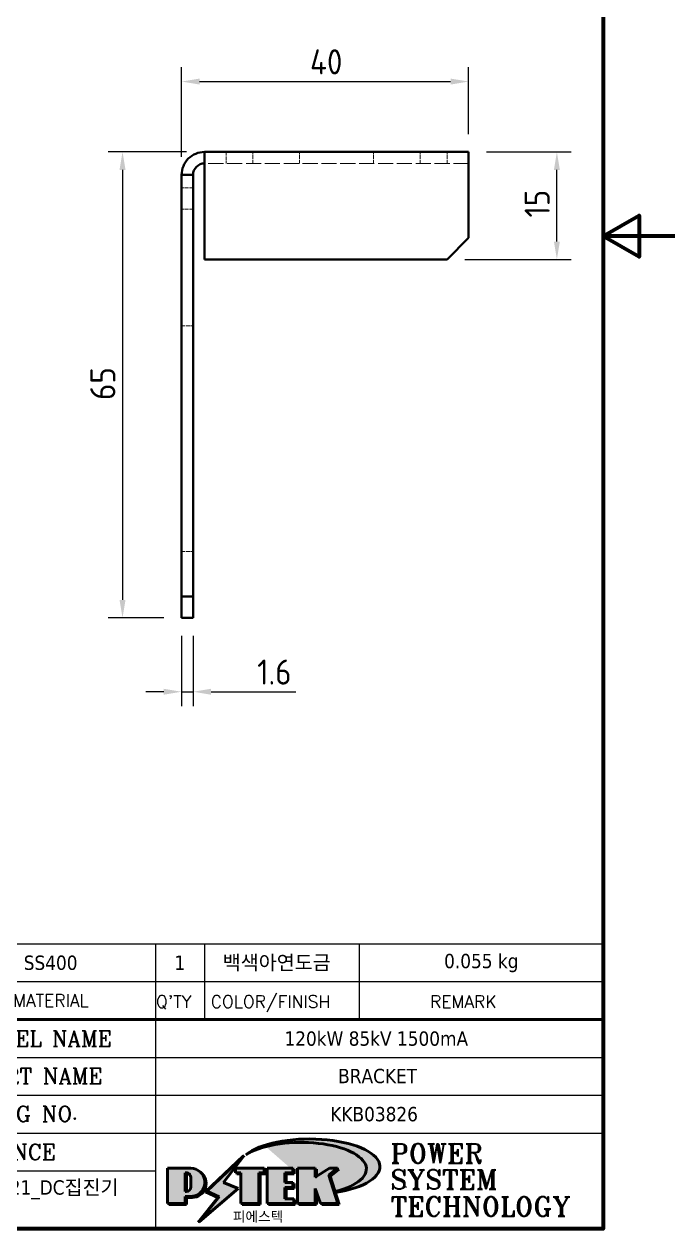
# Model space of a CAD drawing. Header units: millimetres. Extents: x 0 to 210, y 0 to 297.
# Drawn here: x 119.3 to 210, y 10 to 178.1 of the extents above; entities that cross this region are included whole.
import ezdxf
from ezdxf.enums import TextEntityAlignment as Align

# ---------------------------------------------------------------- set-up
doc = ezdxf.new("R2010")
doc.units = ezdxf.units.MM
doc.linetypes.add('DASHED', pattern=[0.2067, 0.1654, -0.0413])
doc.layers.get('0').update_dxf_attribs({"color": 3, "lineweight": 25})
for name, color, linetype, lineweight in [('가려진 것(ISO)', 2, 'DASHED', 18), ('가시적인 것(ISO)', 3, 'Continuous', 40), ('경계(ISO)', 7, 'Continuous', 70), ('제목(ISO)', 7, 'Continuous', 50), ('치수(ISO)', 7, 'Continuous', 25), ('해치(ISO)', 7, 'Continuous', 18)]:
    doc.layers.add(name, color=color, linetype=linetype, lineweight=lineweight)
doc.styles.add('HAN_370', font='', dxfattribs={"width": 2})
doc.styles.add('RC_284', font='ROMANC.shx')
doc.styles.add('RC_292', font='ROMANC.shx')
doc.styles.add('ROMANT_294', font='romant.shx')
doc.styles.add('치수 텍스트_PSTEK_POSCO', font='isocp.shx')
doc.styles.add('텍스트 스타일198', font='tahoma.ttf')
doc.styles.get('HAN_370').set_extended_font_data('GulimChe')
doc.dimstyles.new('치수_PSTEK_POSCO', dxfattribs={"dimtxt": 3.5, "dimasz": 2.5, "dimexe": 2, "dimexo": 2.5, "dimgap": 1, "dimtad": 1, "dimrnd": 1e-08, "dimdsep": 46, "dimtxsty": '치수 텍스트_PSTEK_POSCO', "dimcen": 0.09, "dimdle": 10, "dimclrd": 7, "dimclre": 7, "dimclrt": 2, "dimadec": 1, "dimazin": 2, "dimtfac": 1, "dimtmove": 0, "dimatfit": 3, "dimfxl": 0, "dimtolj": 1, "dimlwd": -1, "dimlwe": -1, "dimarcsym": 0})

# ---------------------------------------------------------------- blocks, each defined once
blk = doc.blocks.new('경계 Default Border')
at = {"layer": '경계(ISO)', "flags": 128}
for points in [[(10, 10), (10, 287.0000076293945), (200, 287.0000076293945), (200, 10), (10, 10)], [(210, 148.5000038146973), (200, 148.5000038146973), (205, 151.3867473602295), (205, 145.6132507324219), (200, 148.5000038146973)]]:
    blk.add_lwpolyline(points, dxfattribs=at)
blk = doc.blocks.new('제목 블록 PSTEK')
for color, points in [(252, [(317.2195697678507, 17.0593801673321), (322.0326348870767, 21.62682475217465), (322.2781991042243, 21.94392121864296), (317.0471853425802, 16.97985676345368), (318.7512090904202, 16.1899260703855), (316.0018030350395, 12.71868385740789), (316.3356552234328, 13.00206718743325), (318.9235935156908, 16.2694494742633)]), (5, [(321.6183518841322, 17.4193704504104), (319.5281351041078, 18.24969419629727), (322.4505835294948, 22.02344462252142), (317.2195697678507, 17.0593801673321), (318.9235935156908, 16.2694494742633), (316.1741874603099, 12.79820726128571)]), (1, [(324.4839107253602, 19.60711530335299), (325.2419748254881, 19.60711530335299), (325.2419748254881, 20.25857663940324), (321.2266040451076, 20.25857663940324), (321.2266040451076, 19.60711530335299), (321.9846681452406, 19.60711530335299), (321.9846681452406, 15.3430047401139), (324.4839107253602, 15.3430047401139)]), (1, [(329.2277337269622, 20.25857663940324), (325.65654113025, 20.25857663940324), (325.65654113025, 15.3430047401139), (329.3580259941756, 15.3430047401139), (329.3580259941756, 15.9944660761648), (328.1137701654877, 15.9944660761648), (328.1137701654877, 17.56360607323003), (329.2277337269622, 17.56360607323003), (329.2277337269622, 18.25543873810179), (328.1137701654877, 18.25543873810179), (328.1137701654877, 19.60711530335299), (329.2277337269622, 19.60711530335299)]), (1, [(332.3312149849806, 20.25857663940324), (329.8592894925411, 20.25857663940324), (329.8592894925411, 15.3430047401139), (332.3312149849806, 15.3430047401139), (332.3312149849806, 17.4318630164523), (333.0701931098801, 15.3430047401139), (335.4855464857051, 15.3430047401139), (334.2514536401189, 19.30614745124769), (335.4379594596742, 20.25857663940324), (334.3071782107978, 20.25857663940324), (332.3312149849806, 18.99741471888304)]), (252, [(321.9846681452406, 19.60711530335299), (321.4042753185749, 19.60711530335299), (321.4042753185749, 19.45905590879572), (321.9846681452406, 19.45905590879572)]), (252, [(324.6615819988275, 19.45905590879572), (325.4196460989604, 19.45905590879572), (325.4196460989604, 20.11051724484596), (325.2419748254881, 20.11051724484596), (325.2419748254881, 19.60711530335299), (324.4839107253602, 19.60711530335299), (324.4839107253602, 15.3430047401139), (322.1623394187076, 15.3430047401139), (322.1623394187076, 15.19494534555726), (324.6615819988275, 15.19494534555726)]), (252, [(328.2914414389548, 19.45905590879572), (329.4054050004294, 19.45905590879572), (329.4054050004294, 20.11051724484596), (329.2277337269622, 20.11051724484596), (329.2277337269622, 19.60711530335299), (328.1137701654877, 19.60711530335299), (328.1137701654877, 18.25543873810179), (328.2914414389548, 18.25543873810179)]), (252, [(332.5088862584528, 20.1105172448466), (332.3312149849806, 20.1105172448466), (332.3312149849806, 18.99741471888368), (332.5088862584528, 19.11081371413894)]), (252, [(335.6156307331414, 20.11051724484596), (335.2535118015555, 20.11051724484596), (334.2514536401189, 19.30614745124769), (335.4855464857051, 15.3430047401139), (333.1954852176545, 15.3430047401139), (333.2478643833523, 15.19494534555726), (335.6632177591723, 15.19494534555726), (334.4291249135862, 19.15808805669106)]), (252, [(328.2914414389548, 17.41554667867274), (329.4054050004294, 17.41554667867274), (329.4054050004294, 18.10737934354514), (329.2277337269622, 18.10737934354514), (329.2277337269622, 17.56360607323003), (328.1137701654877, 17.56360607323003), (328.1137701654877, 15.9944660761648), (328.2914414389548, 15.9944660761648)]), (252, [(332.5088862584528, 16.92964231796647), (332.3312149849806, 17.43186301645164), (332.3312149849806, 15.3430047401139), (330.0369607660135, 15.3430047401139), (330.0369607660135, 15.19494534555726), (332.5088862584528, 15.19494534555726)]), (252, [(329.5356972676428, 15.8464066816075), (329.3580259941756, 15.8464066816075), (329.3580259941756, 15.3430047401139), (325.8342124037171, 15.3430047401139), (325.8342124037171, 15.19494534555726), (329.5356972676428, 15.19494534555726)])]:
    blk.add_hatch(color=color).paths.add_polyline_path(points)
h = blk.add_hatch(color=1)
edge = h.paths.add_edge_path(flags=0)
edge.add_line((314.2242174273352, 19.60711530335299), (314.2242174273352, 17.00126995915134))
edge.add_line((314.2242174273352, 17.00126995915134), (314.3485873187598, 17.00126995915134))
edge.add_arc((314.3485873187598, 17.6527312952023), 0.6514613360509371, 270, 360)
edge.add_line((315.0000486548106, 17.6527312952023), (315.0000486548106, 18.95565396730211))
edge.add_arc((314.3485873187598, 18.95565396730212), 0.6514613360508712, 0, 90)
edge.add_line((314.3485873187598, 19.60711530335299), (314.2242174273352, 19.60711530335299))
edge = h.paths.add_edge_path()
edge.add_arc((314.9847713324306, 18.28938669179658), 1.969189947606664, 269.9999999999959, 450)
edge.add_line((314.9847713324306, 20.25857663940318), (311.7664314776902, 20.25857663940324))
edge.add_line((311.7664314776902, 20.25857663940324), (311.7664314776902, 15.3430047401139))
edge.add_line((311.7664314776902, 15.3430047401139), (314.2242174273352, 15.3430047401139))
edge.add_line((314.2242174273352, 15.3430047401139), (314.2242174273352, 16.32019674418991))
edge.add_line((314.2242174273352, 16.32019674418991), (314.9847713324307, 16.32019674418991))
h = blk.add_hatch(color=252)
edge = h.paths.add_edge_path()
edge.add_arc((314.9847713324309, 18.28938669179657), 1.969189947606666, 270, 406.8278729790604)
edge.add_arc((315.1624426058984, 18.1413272972396), 1.969189947606962, -90, 53.560984836317004, ccw=False)
edge.add_line((315.1624426058984, 16.17213734963263), (314.4018887008024, 16.17213734963263))
edge.add_line((314.4018887008024, 16.17213734963263), (314.4018887008024, 15.19494534555726))
edge.add_line((314.4018887008024, 15.19494534555726), (311.9441027511573, 15.19494534555726))
edge.add_line((311.9441027511573, 15.19494534555726), (311.9441027511573, 15.3430047401139))
edge.add_line((311.9441027511573, 15.3430047401139), (314.2242174273352, 15.3430047401139))
edge.add_line((314.2242174273352, 15.3430047401139), (314.2242174273352, 16.32019674418991))
edge.add_line((314.2242174273352, 16.32019674418991), (314.9847713324309, 16.32019674418991))
h = blk.add_hatch(color=252)
edge = h.paths.add_edge_path()
edge.add_line((314.4018887008024, 19.45905590879572), (314.5262585922315, 19.45905590879572))
edge.add_arc((314.5262585922314, 18.80759457274939), 0.6514613360463194, 60.4189348879147, 90.00000000000318, ccw=False)
edge.add_arc((314.3485873187602, 18.95565396730057), 0.6514613360524251, 39.96992292766206, 90.00000000009999)
edge.add_line((314.3485873187591, 19.60711530335307), (314.2242174273352, 19.60711530335298))
edge.add_line((314.2242174273352, 19.60711530335299), (314.2242174273352, 17.00126995915134))
edge.add_line((314.2242174273352, 17.00126995915134), (314.3485873187591, 17.00126995915134))
edge.add_arc((314.3485873187568, 17.652731295233), 0.6514613360816299, 270.0000000002, 274.6930825552478)
edge.add_line((314.4018887008024, 17.0034541317032), (314.4018887008024, 19.45905590879572))
at = {"layer": '해치(ISO)', "true_color": 0x27d1fc}
h = blk.add_hatch(color=140, dxfattribs=at)
edge = h.paths.add_edge_path()
edge.add_ellipse((330.3660919371412, 20.15576403068321), major_axis=(9.100907360794343, 0), ratio=0.4069904968023172, start_angle=301.3098473703837, end_angle=507.7436900681698)
edge.add_ellipse((331.5340919371412, 20.4634168429492), major_axis=(-9.82350664112931, 0), ratio=0.3942600559756514, start_angle=111.51207141178469, end_angle=334.47025347086895, ccw=False)
edge.add_line((335.1363447531188, 16.8601935978785), (335.0955236905705, 16.99119398620872))
at = {"color": 180}
for p, q in [((182.4757929790549, 51.56524660363496), (372.4757929537551, 51.56524660363496)), ((310.0881549537552, 51.56524660363496), (310.0881549537553, 41.00524660363494)), ((316.9044520275131, 51.56524660363496), (316.9044520275127, 41.00524660363494)), ((338.4566026226726, 51.56524660363496), (338.4566026226727, 41.00524660363494)), ((372.4757929537551, 51.56524660363496), (372.4757929537551, 11.79100474011389)), ((182.475792979055, 46.2852466036349), (372.4757929537551, 46.28524660363492)), ((310.088154953755, 41.00524660363494), (310.088154953755, 11.79100474011392)), ((206.451475290024, 35.72524660363497), (372.4757929537551, 35.72524660363497)), ((255.917593136736, 30.44524660363498), (372.4757929537552, 30.44524660363501)), ((255.9175931367359, 25.16524660363502), (372.4757929537552, 25.165246603635)), ((255.9175931367359, 19.88524660363481), (310.0881549537553, 19.88524660363481)), ((182.475792979055, 11.79100474011392), (372.4757929537551, 11.79100474011389))]:
    blk.add_line(p, q, dxfattribs=at)
at = {"color": 7, "lineweight": 50}
blk.add_line((206.451475290024, 41.00524660363494), (372.4757929537551, 41.00524660363496), dxfattribs=at)
at = {"color": 7}
for p, q in [((322.2781991042243, 21.94392121864296), (317.0471853425802, 16.97985676345368)), ((322.4505835294948, 22.02344462252142), (317.2195697678507, 17.0593801673321)), ((319.5281351041078, 18.24969419629727), (322.4505835294948, 22.02344462252142)), ((322.0326348870767, 21.62682475217465), (322.2781991042243, 21.94392121864296)), ((311.7664314776902, 20.25900474011391), (311.7664314776902, 15.34300474011391)), ((314.9847713324309, 20.25857663940324), (311.7664314776902, 20.25857663940324)), ((314.9847713324309, 20.25857663940324), (311.7664314776902, 20.25857663940324)), ((311.7664314776902, 20.25857663940324), (311.7664314776902, 15.3430047401139)), ((317.2195697678507, 17.0593801673321), (322.0326348870767, 21.62682475217465)), ((325.2419748254881, 20.25857663940324), (321.2266040451076, 20.25857663940324)), ((321.2266040451076, 20.25857663940324), (321.2266040451076, 19.60711530335299)), ((325.2419748254881, 20.25857663940324), (321.2266040451076, 20.25857663940324)), ((321.2266040451076, 20.25857663940324), (321.2266040451076, 19.60711530335299)), ((325.2419748254881, 19.60711530335299), (325.2419748254881, 20.25857663940324)), ((325.2419748254881, 19.60711530335299), (325.2419748254881, 20.25857663940324)), ((329.2277337269622, 20.25857663940324), (325.65654113025, 20.25857663940324)), ((325.65654113025, 20.25857663940324), (325.65654113025, 15.3430047401139)), ((325.65654113025, 20.25857663940324), (325.65654113025, 15.3430047401139)), ((329.2277337269622, 20.25857663940324), (325.65654113025, 20.25857663940324)), ((329.2277337269622, 19.60711530335299), (329.2277337269622, 20.25857663940324)), ((329.2277337269622, 19.60711530335299), (329.2277337269622, 20.25857663940324)), ((332.3312149849806, 20.25857663940324), (329.8592894925411, 20.25857663940324)), ((329.8592894925411, 20.25857663940324), (329.8592894925411, 15.3430047401139)), ((329.8592894925411, 20.25857663940324), (329.8592894925411, 15.3430047401139)), ((332.3312149849806, 20.25857663940324), (329.8592894925411, 20.25857663940324)), ((334.3071782107978, 20.25857663940324), (332.3312149849806, 18.99741471888304)), ((332.3312149849806, 18.99741471888304), (332.3312149849806, 20.25857663940324)), ((334.3071782107978, 20.25857663940324), (332.3312149849806, 18.99741471888304)), ((332.3312149849806, 18.99741471888304), (332.3312149849806, 20.25857663940324)), ((334.2514536401189, 19.30614745124769), (335.4379594596742, 20.25857663940324)), ((334.2514536401189, 19.30614745124769), (335.4379594596742, 20.25857663940324)), ((335.4379594596742, 20.25857663940324), (334.3071782107978, 20.25857663940324)), ((335.4379594596742, 20.25857663940324), (334.3071782107978, 20.25857663940324)), ((314.2242174273352, 17.00126995915134), (314.2242174273352, 19.60711530335299)), ((314.2242174273352, 19.60711530335299), (314.3485873187591, 19.60711530335299)), ((314.3485873187591, 19.60711530335299), (314.2242174273352, 19.60711530335299)), ((314.2242174273352, 19.60711530335299), (314.2242174273352, 17.00126995915134)), ((314.2242174273352, 17.00126995915134), (314.2242174273352, 19.60711530335299)), ((314.2242174273352, 19.60711530335299), (314.3485873187591, 19.60711530335299)), ((314.4018887008024, 19.45905590879572), (314.5262585922314, 19.45905590879572)), ((314.4018887008024, 17.0034541317032), (314.4018887008024, 19.45905590879572)), ((315.0000486548106, 18.95565396730275), (315.0000486548106, 17.65273129520161)), ((315.0000486548106, 18.95565396730275), (315.0000486548106, 17.65273129520161)), ((321.2266040451076, 19.60711530335299), (321.9846681452406, 19.60711530335299)), ((321.2266040451076, 19.60711530335299), (321.9846681452406, 19.60711530335299)), ((321.4042753185749, 19.60711530335299), (321.4042753185749, 19.45905590879572)), ((321.9846681452406, 19.60711530335299), (321.4042753185749, 19.60711530335299)), ((321.4042753185749, 19.45905590879572), (321.9846681452406, 19.45905590879572)), ((321.9846681452406, 19.60711530335299), (321.9846681452406, 15.3430047401139)), ((321.9846681452406, 19.45905590879572), (321.9846681452406, 19.60711530335299)), ((321.9846681452406, 19.60711530335299), (321.9846681452406, 15.3430047401139)), ((324.4839107253602, 19.60711530335299), (325.2419748254881, 19.60711530335299)), ((324.4839107253602, 15.3430047401139), (324.4839107253602, 19.60711530335299)), ((325.2419748254881, 19.60711530335299), (324.4839107253602, 19.60711530335299)), ((324.4839107253602, 19.60711530335299), (324.4839107253602, 15.3430047401139)), ((324.4839107253602, 19.60711530335299), (325.2419748254881, 19.60711530335299)), ((324.4839107253602, 15.3430047401139), (324.4839107253602, 19.60711530335299)), ((324.6615819988275, 19.45905590879572), (325.4196460989604, 19.45905590879572)), ((324.6615819988275, 15.19494534555726), (324.6615819988275, 19.45905590879572)), ((325.4196460989604, 20.11051724484596), (325.2419748254881, 20.11051724484596)), ((325.2419748254881, 20.11051724484596), (325.2419748254881, 19.60711530335299)), ((325.4196460989604, 19.45905590879572), (325.4196460989604, 20.11051724484596)), ((328.1137701654877, 18.25543873810179), (328.1137701654877, 19.60711530335299)), ((328.1137701654877, 19.60711530335299), (329.2277337269622, 19.60711530335299)), ((329.2277337269622, 19.60711530335299), (328.1137701654877, 19.60711530335299)), ((328.1137701654877, 19.60711530335299), (328.1137701654877, 18.25543873810179)), ((328.1137701654877, 18.25543873810179), (328.1137701654877, 19.60711530335299)), ((328.1137701654877, 19.60711530335299), (329.2277337269622, 19.60711530335299)), ((328.2914414389548, 18.25543873810179), (328.2914414389548, 19.45905590879572)), ((328.2914414389548, 19.45905590879572), (329.4054050004294, 19.45905590879572)), ((329.4054050004294, 20.11051724484596), (329.2277337269622, 20.11051724484596)), ((329.2277337269622, 20.11051724484596), (329.2277337269622, 19.60711530335299)), ((329.4054050004294, 19.45905590879572), (329.4054050004294, 20.11051724484596)), ((332.5088862584528, 20.1105172448466), (332.3312149849806, 20.1105172448466)), ((332.3312149849806, 20.1105172448466), (332.3312149849806, 18.99741471888368)), ((332.3312149849806, 18.99741471888368), (332.5088862584528, 19.11081371413894)), ((332.5088862584528, 19.11081371413894), (332.5088862584528, 20.1105172448466)), ((335.2535118015555, 20.11051724484596), (334.2514536401189, 19.30614745124769)), ((335.4855464857051, 15.3430047401139), (334.2514536401189, 19.30614745124769)), ((334.2514536401189, 19.30614745124769), (335.4855464857051, 15.3430047401139)), ((335.4855464857051, 15.3430047401139), (334.2514536401189, 19.30614745124769)), ((334.4291249135862, 19.15808805669104), (335.6156307331414, 20.11051724484596)), ((335.6632177591723, 15.19494534555726), (334.4291249135862, 19.15808805669104)), ((335.6156307331414, 20.11051724484596), (335.2535118015555, 20.11051724484596)), ((314.3485873187591, 17.00126995915134), (314.2242174273352, 17.00126995915134)), ((314.2242174273352, 17.00126995915134), (314.3485873187591, 17.00126995915134)), ((314.3485873187591, 17.00126995915134), (314.2242174273352, 17.00126995915134)), ((316.1741874603099, 12.79820726128571), (321.6183518841322, 17.4193704504104)), ((317.0471853425802, 16.97985676345368), (318.7512090904202, 16.1899260703855)), ((318.9235935156908, 16.2694494742633), (317.2195697678507, 17.0593801673321)), ((317.2195697678507, 17.0593801673321), (318.9235935156908, 16.2694494742633)), ((321.6183518841322, 17.4193704504104), (319.5281351041078, 18.24969419629727)), ((329.2277337269622, 18.25543873810179), (328.1137701654877, 18.25543873810179)), ((328.1137701654877, 18.25543873810179), (328.2914414389548, 18.25543873810179)), ((329.2277337269622, 18.25543873810179), (328.1137701654877, 18.25543873810179)), ((328.1137701654877, 17.56360607323003), (329.2277337269622, 17.56360607323003)), ((328.1137701654877, 15.9944660761648), (328.1137701654877, 17.56360607323003)), ((329.2277337269622, 17.56360607323003), (328.1137701654877, 17.56360607323003)), ((328.1137701654877, 17.56360607323003), (328.1137701654877, 15.9944660761648)), ((328.1137701654877, 17.56360607323003), (329.2277337269622, 17.56360607323003)), ((328.1137701654877, 15.9944660761648), (328.1137701654877, 17.56360607323003)), ((328.2914414389548, 15.9944660761648), (328.2914414389548, 17.41554667867274)), ((328.2914414389548, 17.41554667867274), (329.4054050004294, 17.41554667867274)), ((329.2277337269622, 17.56360607323003), (329.2277337269622, 18.25543873810179)), ((329.2277337269622, 17.56360607323003), (329.2277337269622, 18.25543873810179)), ((329.4054050004294, 18.10737934354514), (329.2277337269622, 18.10737934354514)), ((329.2277337269622, 18.10737934354514), (329.2277337269622, 17.56360607323003)), ((329.4054050004294, 17.41554667867274), (329.4054050004294, 18.10737934354514)), ((332.3312149849806, 17.4318630164523), (333.0701931098801, 15.3430047401139)), ((332.3312149849806, 15.3430047401139), (332.3312149849806, 17.4318630164523)), ((332.5088862584528, 16.92964231796647), (332.3312149849806, 17.43186301645164)), ((332.3312149849806, 17.43186301645164), (332.3312149849806, 15.3430047401139)), ((332.3312149849806, 17.4318630164523), (333.0701931098801, 15.3430047401139)), ((332.3312149849806, 15.3430047401139), (332.3312149849806, 17.4318630164523)), ((332.5088862584528, 15.19494534555726), (332.5088862584528, 16.92964231796647)), ((345.0447381189468, 17.50375595811051), (344.9867755289346, 17.689895936919)), ((311.7664314776902, 15.3430047401139), (314.2242174273352, 15.3430047401139)), ((311.7664314776902, 15.3430047401139), (314.2242174273352, 15.3430047401139)), ((314.2242174273352, 15.3430047401139), (311.9441027511573, 15.3430047401139)), ((311.9441027511573, 15.3430047401139), (311.9441027511573, 15.19494534555726)), ((311.9441027511573, 15.19494534555726), (314.4018887008024, 15.19494534555726)), ((314.2242174273352, 16.32019674418991), (314.9847713324309, 16.32019674418991)), ((314.2242174273352, 15.3430047401139), (314.2242174273352, 16.32019674418991)), ((314.9847713324309, 16.32019674418991), (314.2242174273352, 16.32019674418991)), ((314.2242174273352, 16.32019674418991), (314.2242174273352, 15.3430047401139)), ((314.2242174273352, 16.32019674418991), (314.9847713324309, 16.32019674418991)), ((314.2242174273352, 15.3430047401139), (314.2242174273352, 16.32019674418991)), ((314.4018887008024, 16.17213734963263), (315.162442605898, 16.17213734963263)), ((314.4018887008024, 15.19494534555726), (314.4018887008024, 16.17213734963263)), ((318.7512090904202, 16.1899260703855), (316.0018030350395, 12.71868385740789)), ((318.9235935156908, 16.2694494742633), (316.1741874603099, 12.79820726128571)), ((316.3356552234328, 13.00206718743325), (318.9235935156908, 16.2694494742633)), ((321.9846681452406, 15.3430047401139), (324.4839107253602, 15.3430047401139)), ((321.9846681452406, 15.3430047401139), (324.4839107253602, 15.3430047401139)), ((324.4839107253602, 15.3430047401139), (322.1623394187076, 15.3430047401139)), ((322.1623394187076, 15.3430047401139), (322.1623394187076, 15.19494534555726)), ((322.1623394187076, 15.19494534555726), (324.6615819988275, 15.19494534555726)), ((325.65654113025, 15.3430047401139), (329.3580259941756, 15.3430047401139)), ((325.65654113025, 15.3430047401139), (329.3580259941756, 15.3430047401139)), ((329.3580259941756, 15.3430047401139), (325.8342124037171, 15.3430047401139)), ((325.8342124037171, 15.3430047401139), (325.8342124037171, 15.19494534555726)), ((325.8342124037171, 15.19494534555726), (329.5356972676428, 15.19494534555726)), ((329.3580259941756, 15.9944660761648), (328.1137701654877, 15.9944660761648)), ((328.1137701654877, 15.9944660761648), (328.2914414389548, 15.9944660761648)), ((329.3580259941756, 15.9944660761648), (328.1137701654877, 15.9944660761648)), ((329.3580259941756, 15.3430047401139), (329.3580259941756, 15.9944660761648)), ((329.3580259941756, 15.3430047401139), (329.3580259941756, 15.9944660761648)), ((329.5356972676428, 15.8464066816075), (329.3580259941756, 15.8464066816075)), ((329.3580259941756, 15.8464066816075), (329.3580259941756, 15.3430047401139)), ((329.5356972676428, 15.19494534555726), (329.5356972676428, 15.8464066816075)), ((329.8592894925411, 15.3430047401139), (332.3312149849806, 15.3430047401139)), ((329.8592894925411, 15.3430047401139), (332.3312149849806, 15.3430047401139)), ((332.3312149849806, 15.3430047401139), (330.0369607660135, 15.3430047401139)), ((330.0369607660135, 15.3430047401139), (330.0369607660135, 15.19494534555726)), ((330.0369607660135, 15.19494534555726), (332.5088862584528, 15.19494534555726)), ((333.0701931098801, 15.3430047401139), (335.4855464857051, 15.3430047401139)), ((333.0701931098801, 15.3430047401139), (335.4855464857051, 15.3430047401139)), ((335.4855464857051, 15.3430047401139), (333.1954852176545, 15.3430047401139)), ((333.1954852176545, 15.3430047401139), (333.2478643833523, 15.19494534555726)), ((333.2478643833523, 15.19494534555726), (335.6632177591723, 15.19494534555726)), ((316.0018030350395, 12.71868385740789), (316.3356552234328, 13.00206718743325))]:
    blk.add_line(p, q, dxfattribs=at)
at = {"color": 5}
for p, q in [((322.4505835294948, 22.02344462252142), (317.2195697678507, 17.0593801673321)), ((319.5281351041078, 18.24969419629727), (322.4505835294948, 22.02344462252142)), ((316.1741874603099, 12.79820726128571), (321.6183518841322, 17.4193704504104)), ((317.2195697678507, 17.0593801673321), (318.9235935156908, 16.2694494742633)), ((321.6183518841322, 17.4193704504104), (319.5281351041078, 18.24969419629727)), ((318.9235935156908, 16.2694494742633), (316.1741874603099, 12.79820726128571))]:
    blk.add_line(p, q, dxfattribs=at)
at = {"color": 1}
for p, q in [((314.9847713324309, 20.25857663940324), (311.7664314776902, 20.25857663940324)), ((311.7664314776902, 20.25857663940324), (311.7664314776902, 15.3430047401139)), ((325.2419748254881, 20.25857663940324), (321.2266040451076, 20.25857663940324)), ((321.2266040451076, 20.25857663940324), (321.2266040451076, 19.60711530335299)), ((325.2419748254881, 19.60711530335299), (325.2419748254881, 20.25857663940324)), ((329.2277337269622, 20.25857663940324), (325.65654113025, 20.25857663940324)), ((325.65654113025, 20.25857663940324), (325.65654113025, 15.3430047401139)), ((329.2277337269622, 19.60711530335299), (329.2277337269622, 20.25857663940324)), ((332.3312149849806, 20.25857663940324), (329.8592894925411, 20.25857663940324)), ((329.8592894925411, 20.25857663940324), (329.8592894925411, 15.3430047401139)), ((334.3071782107978, 20.25857663940324), (332.3312149849806, 18.99741471888304)), ((332.3312149849806, 18.99741471888304), (332.3312149849806, 20.25857663940324)), ((334.2514536401189, 19.30614745124769), (335.4379594596742, 20.25857663940324)), ((335.4379594596742, 20.25857663940324), (334.3071782107978, 20.25857663940324)), ((314.2242174273352, 17.00126995915134), (314.2242174273352, 19.60711530335299)), ((314.2242174273352, 19.60711530335299), (314.3485873187591, 19.60711530335299)), ((315.0000486548106, 18.95565396730275), (315.0000486548106, 17.65273129520161)), ((321.2266040451076, 19.60711530335299), (321.9846681452406, 19.60711530335299)), ((321.9846681452406, 19.60711530335299), (321.9846681452406, 15.3430047401139)), ((324.4839107253602, 19.60711530335299), (325.2419748254881, 19.60711530335299)), ((324.4839107253602, 15.3430047401139), (324.4839107253602, 19.60711530335299)), ((328.1137701654877, 18.25543873810179), (328.1137701654877, 19.60711530335299)), ((328.1137701654877, 19.60711530335299), (329.2277337269622, 19.60711530335299)), ((335.4855464857051, 15.3430047401139), (334.2514536401189, 19.30614745124769)), ((314.3485873187591, 17.00126995915134), (314.2242174273352, 17.00126995915134)), ((329.2277337269622, 18.25543873810179), (328.1137701654877, 18.25543873810179)), ((328.1137701654877, 17.56360607323003), (329.2277337269622, 17.56360607323003)), ((328.1137701654877, 15.9944660761648), (328.1137701654877, 17.56360607323003)), ((329.2277337269622, 17.56360607323003), (329.2277337269622, 18.25543873810179)), ((332.3312149849806, 17.4318630164523), (333.0701931098801, 15.3430047401139)), ((332.3312149849806, 15.3430047401139), (332.3312149849806, 17.4318630164523)), ((311.7664314776902, 15.3430047401139), (314.2242174273352, 15.3430047401139)), ((314.2242174273352, 16.32019674418991), (314.9847713324309, 16.32019674418991)), ((314.2242174273352, 15.3430047401139), (314.2242174273352, 16.32019674418991)), ((321.9846681452406, 15.3430047401139), (324.4839107253602, 15.3430047401139)), ((325.65654113025, 15.3430047401139), (329.3580259941756, 15.3430047401139)), ((329.3580259941756, 15.9944660761648), (328.1137701654877, 15.9944660761648)), ((329.3580259941756, 15.3430047401139), (329.3580259941756, 15.9944660761648)), ((329.8592894925411, 15.3430047401139), (332.3312149849806, 15.3430047401139)), ((333.0701931098801, 15.3430047401139), (335.4855464857051, 15.3430047401139))]:
    blk.add_line(p, q, dxfattribs=at)
at = {"color": 7}
for centre, radius, start, end in [((314.9847713324309, 18.28938669179658), 1.969189947606665, 270, 90), ((314.9847713324309, 18.28938669179658), 1.969189947606665, 270, 90), ((314.3485873187598, 18.95565396730211), 0.6514613360508712, 0, 90), ((314.3485873187602, 18.95565396730057), 0.6514613360524251, 39.96992292766117, 90), ((314.3485873187598, 18.95565396730212), 0.6514613360508712, 0, 90), ((314.5262585922314, 18.80759457274939), 0.6514613360463193, 60.41893488791137, 90), ((314.9847713324307, 18.2893866917965), 1.969189947606594, 270, 46.82787297909833), ((315.1624426058984, 18.1413272972396), 1.969189947606961, 270, 53.56098483636067), ((314.3485873187597, 17.65273129520228), 0.6514613360509381, 270, 0), ((314.3485873187598, 17.6527312952023), 0.6514613360509381, 270, 0), ((314.3485873187568, 17.652731295233), 0.6514613360816299, 270, 274.6930825552478)]:
    blk.add_arc(centre, radius, start, end, dxfattribs=at)
at = {"color": 1}
for centre, radius, start, end in [((314.9847713324309, 18.28938669179657), 1.969189947606665, 270, 90), ((314.3485873187598, 18.95565396730211), 0.6514613360508712, 0, 90), ((314.3485873187598, 17.6527312952023), 0.6514613360509381, 270, 0)]:
    blk.add_arc(centre, radius, start, end, dxfattribs=at)
at = {"layer": '제목(ISO)'}
for p, q in [((322.2781991042243, 21.94392121864296), (317.0471853425802, 16.97985676345368)), ((322.4505835294948, 22.02344462252142), (317.2195697678507, 17.0593801673321)), ((319.5281351041078, 18.24969419629727), (322.4505835294948, 22.02344462252142)), ((322.0326348870767, 21.62682475217465), (322.2781991042243, 21.94392121864296)), ((314.9847713324306, 20.25857663940324), (311.7664314776902, 20.25857663940324)), ((311.7664314776902, 20.25857663940324), (311.7664314776902, 15.3430047401139)), ((317.2195697678507, 17.0593801673321), (322.0326348870767, 21.62682475217465)), ((325.2419748254881, 20.25857663940324), (321.2266040451076, 20.25857663940324)), ((321.2266040451076, 20.25857663940324), (321.2266040451076, 19.60711530335299)), ((325.2419748254881, 19.60711530335299), (325.2419748254881, 20.25857663940324)), ((329.2277337269622, 20.25857663940324), (325.65654113025, 20.25857663940324)), ((325.65654113025, 20.25857663940324), (325.65654113025, 15.3430047401139)), ((329.2277337269622, 19.60711530335299), (329.2277337269622, 20.25857663940324)), ((332.3312149849806, 20.25857663940324), (329.8592894925411, 20.25857663940324)), ((329.8592894925411, 20.25857663940324), (329.8592894925411, 15.3430047401139)), ((334.3071782107978, 20.25857663940324), (332.3312149849806, 18.99741471888304)), ((332.3312149849806, 18.99741471888304), (332.3312149849806, 20.25857663940324)), ((334.2514536401189, 19.30614745124769), (335.4379594596742, 20.25857663940324)), ((335.4379594596742, 20.25857663940324), (334.3071782107978, 20.25857663940324)), ((314.2242174273352, 17.00126995915134), (314.2242174273352, 19.60711530335299)), ((314.2242174273352, 19.60711530335299), (314.3485873187598, 19.60711530335299)), ((314.3485873187591, 19.60711530335299), (314.2242174273352, 19.60711530335299)), ((314.2242174273352, 19.60711530335299), (314.2242174273352, 17.00126995915134)), ((314.4018887008024, 19.45905590879572), (314.5262585922314, 19.45905590879572)), ((314.4018887008024, 17.0034541317032), (314.4018887008024, 19.45905590879572)), ((315.0000486548106, 18.95565396730211), (315.0000486548106, 17.6527312952023)), ((321.2266040451076, 19.60711530335299), (321.9846681452406, 19.60711530335299)), ((321.9846681452406, 19.60711530335299), (321.4042753185749, 19.60711530335299)), ((321.4042753185749, 19.60711530335299), (321.4042753185749, 19.45905590879572)), ((321.4042753185749, 19.45905590879572), (321.9846681452406, 19.45905590879572)), ((321.9846681452406, 19.60711530335299), (321.9846681452406, 15.3430047401139)), ((321.9846681452406, 19.45905590879572), (321.9846681452406, 19.60711530335299)), ((324.4839107253602, 19.60711530335299), (325.2419748254881, 19.60711530335299)), ((324.4839107253602, 15.3430047401139), (324.4839107253602, 19.60711530335299)), ((325.2419748254881, 19.60711530335299), (324.4839107253602, 19.60711530335299)), ((324.4839107253602, 19.60711530335299), (324.4839107253602, 15.3430047401139)), ((324.6615819988275, 19.45905590879572), (325.4196460989604, 19.45905590879572)), ((324.6615819988275, 15.19494534555726), (324.6615819988275, 19.45905590879572)), ((325.4196460989604, 20.11051724484596), (325.2419748254881, 20.11051724484596)), ((325.2419748254881, 20.11051724484596), (325.2419748254881, 19.60711530335299)), ((325.4196460989604, 19.45905590879572), (325.4196460989604, 20.11051724484596)), ((328.1137701654877, 18.25543873810179), (328.1137701654877, 19.60711530335299)), ((328.1137701654877, 19.60711530335299), (329.2277337269622, 19.60711530335299)), ((329.2277337269622, 19.60711530335299), (328.1137701654877, 19.60711530335299)), ((328.1137701654877, 19.60711530335299), (328.1137701654877, 18.25543873810179)), ((328.2914414389548, 19.45905590879572), (329.4054050004294, 19.45905590879572)), ((328.2914414389548, 18.25543873810179), (328.2914414389548, 19.45905590879572)), ((329.4054050004294, 20.11051724484596), (329.2277337269622, 20.11051724484596)), ((329.2277337269622, 20.11051724484596), (329.2277337269622, 19.60711530335299)), ((329.4054050004294, 19.45905590879572), (329.4054050004294, 20.11051724484596)), ((332.5088862584528, 20.1105172448466), (332.3312149849806, 20.1105172448466)), ((332.3312149849806, 20.1105172448466), (332.3312149849806, 18.99741471888368)), ((332.3312149849806, 18.99741471888368), (332.5088862584528, 19.11081371413894)), ((332.5088862584528, 19.11081371413894), (332.5088862584528, 20.1105172448466)), ((335.2535118015555, 20.11051724484596), (334.2514536401189, 19.30614745124769)), ((335.4855464857051, 15.3430047401139), (334.2514536401189, 19.30614745124769)), ((334.2514536401189, 19.30614745124769), (335.4855464857051, 15.3430047401139)), ((334.4291249135862, 19.15808805669106), (335.6156307331414, 20.11051724484596)), ((335.6632177591723, 15.19494534555726), (334.4291249135862, 19.15808805669106)), ((335.6156307331414, 20.11051724484596), (335.2535118015555, 20.11051724484596)), ((314.3485873187598, 17.00126995915134), (314.2242174273352, 17.00126995915134)), ((314.2242174273352, 17.00126995915134), (314.3485873187591, 17.00126995915134)), ((316.1741874603099, 12.79820726128571), (321.6183518841322, 17.4193704504104)), ((317.0471853425802, 16.97985676345368), (318.7512090904202, 16.1899260703855)), ((317.2195697678507, 17.0593801673321), (318.9235935156908, 16.2694494742633)), ((318.9235935156908, 16.2694494742633), (317.2195697678507, 17.0593801673321)), ((321.6183518841322, 17.4193704504104), (319.5281351041078, 18.24969419629727)), ((329.2277337269622, 18.25543873810179), (328.1137701654877, 18.25543873810179)), ((328.1137701654877, 18.25543873810179), (328.2914414389548, 18.25543873810179)), ((328.1137701654877, 15.9944660761648), (328.1137701654877, 17.56360607323003)), ((328.1137701654877, 17.56360607323003), (329.2277337269622, 17.56360607323003)), ((329.2277337269622, 17.56360607323003), (328.1137701654877, 17.56360607323003)), ((328.1137701654877, 17.56360607323003), (328.1137701654877, 15.9944660761648)), ((328.2914414389548, 17.41554667867274), (329.4054050004294, 17.41554667867274)), ((328.2914414389548, 15.9944660761648), (328.2914414389548, 17.41554667867274)), ((329.2277337269622, 17.56360607323003), (329.2277337269622, 18.25543873810179)), ((329.4054050004294, 18.10737934354514), (329.2277337269622, 18.10737934354514)), ((329.2277337269622, 18.10737934354514), (329.2277337269622, 17.56360607323003)), ((329.4054050004294, 17.41554667867274), (329.4054050004294, 18.10737934354514)), ((332.3312149849806, 15.3430047401139), (332.3312149849806, 17.4318630164523)), ((332.3312149849806, 17.4318630164523), (333.0701931098801, 15.3430047401139)), ((332.5088862584528, 16.92964231796647), (332.3312149849806, 17.43186301645164)), ((332.3312149849806, 17.43186301645164), (332.3312149849806, 15.3430047401139)), ((332.5088862584528, 15.19494534555726), (332.5088862584528, 16.92964231796647)), ((311.7664314776902, 15.3430047401139), (314.2242174273352, 15.3430047401139)), ((314.2242174273352, 15.3430047401139), (311.9441027511573, 15.3430047401139)), ((311.9441027511573, 15.3430047401139), (311.9441027511573, 15.19494534555726)), ((311.9441027511573, 15.19494534555726), (314.4018887008024, 15.19494534555726)), ((314.2242174273352, 15.3430047401139), (314.2242174273352, 16.32019674418991)), ((314.2242174273352, 16.32019674418991), (314.9847713324307, 16.32019674418991)), ((314.9847713324309, 16.32019674418991), (314.2242174273352, 16.32019674418991)), ((314.2242174273352, 16.32019674418991), (314.2242174273352, 15.3430047401139)), ((314.4018887008024, 15.19494534555726), (314.4018887008024, 16.17213734963263)), ((314.4018887008024, 16.17213734963263), (315.1624426058984, 16.17213734963263)), ((318.7512090904202, 16.1899260703855), (316.0018030350395, 12.71868385740789)), ((318.9235935156908, 16.2694494742633), (316.1741874603099, 12.79820726128571)), ((316.3356552234328, 13.00206718743325), (318.9235935156908, 16.2694494742633)), ((321.9846681452406, 15.3430047401139), (324.4839107253602, 15.3430047401139)), ((324.4839107253602, 15.3430047401139), (322.1623394187076, 15.3430047401139)), ((322.1623394187076, 15.3430047401139), (322.1623394187076, 15.19494534555726)), ((322.1623394187076, 15.19494534555726), (324.6615819988275, 15.19494534555726)), ((325.65654113025, 15.3430047401139), (329.3580259941756, 15.3430047401139)), ((329.3580259941756, 15.3430047401139), (325.8342124037171, 15.3430047401139)), ((325.8342124037171, 15.3430047401139), (325.8342124037171, 15.19494534555726)), ((325.8342124037171, 15.19494534555726), (329.5356972676428, 15.19494534555726)), ((329.3580259941756, 15.9944660761648), (328.1137701654877, 15.9944660761648)), ((328.1137701654877, 15.9944660761648), (328.2914414389548, 15.9944660761648)), ((329.3580259941756, 15.3430047401139), (329.3580259941756, 15.9944660761648)), ((329.5356972676428, 15.8464066816075), (329.3580259941756, 15.8464066816075)), ((329.3580259941756, 15.8464066816075), (329.3580259941756, 15.3430047401139)), ((329.5356972676428, 15.19494534555726), (329.5356972676428, 15.8464066816075)), ((329.8592894925411, 15.3430047401139), (332.3312149849806, 15.3430047401139)), ((332.3312149849806, 15.3430047401139), (330.0369607660135, 15.3430047401139)), ((330.0369607660135, 15.3430047401139), (330.0369607660135, 15.19494534555726)), ((330.0369607660135, 15.19494534555726), (332.5088862584528, 15.19494534555726)), ((333.0701931098801, 15.3430047401139), (335.4855464857051, 15.3430047401139)), ((335.4855464857051, 15.3430047401139), (333.1954852176545, 15.3430047401139)), ((333.1954852176545, 15.3430047401139), (333.2478643833523, 15.19494534555726)), ((333.2478643833523, 15.19494534555726), (335.6632177591723, 15.19494534555726)), ((316.0018030350395, 12.71868385740789), (316.3356552234328, 13.00206718743325))]:
    blk.add_line(p, q, dxfattribs=at)
at = {"layer": '제목(ISO)', "color": 4}
blk.add_line((335.1363447531188, 16.8601935978785), (335.0955236905705, 16.99119398620872), dxfattribs=at)
at = {"layer": '제목(ISO)'}
for centre, radius, start, end in [((314.9847713324306, 18.28938669179658), 1.969189947606664, 46.82787297909431, 90), ((314.3485873187598, 18.95565396730212), 0.6514613360508712, 0, 90), ((314.3485873187602, 18.95565396730057), 0.6514613360524251, 39.96992292766117, 90), ((314.5262585922314, 18.80759457274939), 0.6514613360463193, 60.41893488791137, 90), ((314.9847713324307, 18.2893866917965), 1.969189947606594, 270, 46.82787297909833), ((314.9847713324309, 18.28938669179657), 1.969189947606666, 270, 46.8278729790603), ((315.1624426058984, 18.1413272972396), 1.969189947606962, 270, 53.56098483631701), ((314.3485873187598, 17.6527312952023), 0.6514613360509371, 270, 0), ((314.3485873187568, 17.652731295233), 0.6514613360816299, 270, 274.6930825552478)]:
    blk.add_arc(centre, radius, start, end, dxfattribs=at)
at = {"layer": '제목(ISO)', "color": 4}
for centre, major_axis, ratio, start_param, end_param in [((331.5340919371412, 20.4634168429492), (9.82350664112931, 0), 0.3942600559756514, 5.087845455444478, 8.97919982663645), ((330.3660919371412, 20.15576403068321), (9.100907360794343, 0), 0.4069904968023172, 5.258848905294775, 8.861799147915196)]:
    blk.add_ellipse(centre, major_axis=major_axis, ratio=ratio, start_param=start_param, end_param=end_param, dxfattribs=at)
at = {"color": 2, "style": 'RC_284'}
blk.add_text('MATERIAL', height=1.742399930953979, dxfattribs=at).set_placement((295.4820202024417, 43.64524660363492), align=Align.MIDDLE_CENTER)
at = {"color": 2}
for s, height, style, p in [("Q'TY", 1.742399930953979, 'RC_284', (310.1440786515383, 42.62317362549192)), ('COLOR/FINISH', 1.742399930953979, 'RC_284', (317.7725341324144, 42.62317362549192)), ('REMARK', 1.742399930953979, 'RC_284', (348.346649953877, 42.62317362549192)), ('MODEL NAME', 2.178000062704086, 'RC_292', (284.096330289083, 37.25462520371384)), ('PART NAME', 2.178000062704086, 'RC_292', (285.1416959765849, 32.03045329421792)), (' DWG NO.', 2.178000062704086, 'RC_292', (284.8124284083233, 26.75045329421772)), ('REFERENCE', 2.178000062704086, 'RC_292', (278.2741065029841, 21.43214925458022))]:
    blk.add_text(s, height=height, dxfattribs=dict(at, style=style)).set_placement(p)
at = {"color": 7, "style": 'ROMANT_294'}
for s, p in [('POWER', (342.82727231297, 20.97115304607566)), ('SYSTEM', (342.82727231297, 17.3284636719184)), ('TECHNOLOGY', (342.82727231297, 13.57194088644453))]:
    blk.add_text(s, height=2.700000107288361, dxfattribs=at).set_placement(p)
at = {"color": 7, "insert": (320.8519732224835, 14.21236326823155), "char_height": 1.400000005960464, "attachment_point": 1, "line_spacing_factor": 0.3319999873638153, "style": 'HAN_370'}
blk.add_mtext('\\fHY견고딕|b0|i0;\\H1.4000;피에스텍', dxfattribs=at)
at = {"layer": '제목(ISO)', "style": '텍스트 스타일198'}
for tag, p in [('부품_번호_001', (195.7796271768968, 47.68004260673702)), ('설명_001', (233.6279963707149, 47.92313016004889)), ('재질_001', (291.700959055687, 47.92591818687281)), ("3._Q'TY_001", (312.7051684940307, 47.92188863680521)), ('4._COLOR_001', (319.4395155511755, 47.94788311323986)), ('질량\\P3;_001', (350.3046145979153, 48.1643332325385)), ('1._MODEL_NAME_001', (328.0471947388506, 37.34308406982311)), ('제목_001', (335.5349605824892, 32.12134217035067)), ('부품_번호_001', (334.4388674301287, 26.8052465951949)), ('설계자_001', (209.9396160013646, 25.23446884679021)), ('프로젝트_001', (271.6304945365308, 16.57270180080504)), ('시트_크기_001', (260.7634369704525, 14.8381256569732)), ('작성_날짜_001', (207.6723224966676, 13.26600473167383)), ('프로젝트_002', (286.6403537393983, 13.14882256215354))]:
    blk.add_attdef(tag, p, '', height=2.000000029802322, dxfattribs=at)
for tag, p in [('점검자', (231.1845342133799, 26.23312567187446)), ('엔지니어링_승인자', (247.673240162284, 26.23312567187446)), ('점검_날짜', (231.1845342133799, 14.26600474011394)), ('엔지니어링_승인_날짜', (247.6732401622839, 14.26600474011394))]:
    blk.add_attdef(tag, text='', height=2.000000029802322, dxfattribs=at).set_placement(p, align=Align.MIDDLE_CENTER)
blk = doc.blocks.new('*D28')
at = {"layer": 'Defpoints', "color": 0, "transparency": 16777216}
for p in [(181.2350622808082, 160.2444761906291), (193.5500831313283, 160.2444761906291), (178.2350622808087, 145.2444761906291)]:
    blk.add_point(p, dxfattribs=at)
at = {"layer": '치수(ISO)', "color": 7, "transparency": 16777216}
for p, q in [((183.7350622808082, 160.2444761906291), (195.5500831313283, 160.2444761906291)), ((193.5500831313283, 147.7444761906291), (193.5500831313283, 157.7444761906291)), ((180.7350622808087, 145.2444761906291), (195.5500831313283, 145.2444761906291))]:
    blk.add_line(p, q, dxfattribs=at)
for points in [[(193.1334164646617, 157.7444761906291), (193.966749797995, 157.7444761906291), (193.5500831313283, 160.2444761906291)], [(193.1334164646617, 147.7444761906291), (193.966749797995, 147.7444761906291), (193.5500831313283, 145.2444761906291)]]:
    blk.add_solid(points, dxfattribs=at)
at = {"layer": '치수(ISO)', "color": 2, "transparency": 16777216, "insert": (190.8000831313283, 151.0969888172139), "char_height": 3.5, "attachment_point": 4, "rotation": 90, "style": '치수 텍스트_PSTEK_POSCO'}
blk.add_mtext('\\A1;15', dxfattribs=at)
blk = doc.blocks.new('*D29')
at = {"layer": 'Defpoints', "color": 0, "transparency": 16777216}
for p in [(181.2350622808077, 170.0599310938915), (181.2350622808077, 160.2444761906291), (141.2350622808087, 157.0444761906292)]:
    blk.add_point(p, dxfattribs=at)
at = {"layer": '치수(ISO)', "color": 7, "transparency": 16777216}
for p, q in [((141.2350622808087, 159.5444761906292), (141.2350622808087, 172.0599310938915)), ((181.2350622808077, 162.7444761906291), (181.2350622808077, 172.0599310938915)), ((143.7350622808087, 170.0599310938915), (178.7350622808077, 170.0599310938915))]:
    blk.add_line(p, q, dxfattribs=at)
for points in [[(143.7350622808087, 170.4765977605581), (143.7350622808087, 169.6432644272248), (141.2350622808087, 170.0599310938915)], [(178.7350622808077, 170.4765977605581), (178.7350622808077, 169.6432644272248), (181.2350622808077, 170.0599310938915)]]:
    blk.add_solid(points, dxfattribs=at)
at = {"layer": '치수(ISO)', "color": 2, "transparency": 16777216, "insert": (159.1336843280523, 172.8099310938915), "char_height": 3.5, "attachment_point": 4, "style": '치수 텍스트_PSTEK_POSCO'}
blk.add_mtext('\\A1;40', dxfattribs=at)
blk = doc.blocks.new('*D31')
at = {"layer": 'Defpoints', "color": 0, "transparency": 16777216}
for p in [(141.2350622808078, 95.24447619062914), (142.8350622808078, 95.24447619062914), (142.8350622808078, 84.93480441371787)]:
    blk.add_point(p, dxfattribs=at)
at = {"layer": '치수(ISO)', "color": 7, "transparency": 16777216}
for p, q in [((141.2350622808078, 92.74447619062914), (141.2350622808078, 82.93480441371787)), ((142.8350622808078, 92.74447619062914), (142.8350622808078, 82.93480441371787)), ((138.7350622808078, 84.93480441371787), (136.2350622808078, 84.93480441371787)), ((141.2350622808078, 84.93480441371787), (142.8350622808078, 84.93480441371787)), ((145.3350622808078, 84.93480441371787), (157.1502957087368, 84.93480441371787))]:
    blk.add_line(p, q, dxfattribs=at)
for points in [[(138.7350622808078, 85.35147108038454), (138.7350622808078, 84.5181377470512), (141.2350622808078, 84.93480441371787)], [(145.3350622808078, 85.35147108038454), (145.3350622808078, 84.5181377470512), (142.8350622808078, 84.93480441371787)]]:
    blk.add_solid(points, dxfattribs=at)
at = {"layer": '치수(ISO)', "color": 2, "transparency": 16777216, "insert": (151.7766736614927, 87.68480441371787), "char_height": 3.5, "attachment_point": 4, "style": '치수 텍스트_PSTEK_POSCO'}
blk.add_mtext('\\A1;1.6', dxfattribs=at)
blk = doc.blocks.new('*D38')
at = {"layer": 'Defpoints', "color": 0, "transparency": 16777216}
for p in [(144.4350622808078, 160.2444761906291), (133.00008046794, 95.24447619062914), (141.2350622808078, 95.24447619062914)]:
    blk.add_point(p, dxfattribs=at)
at = {"layer": '치수(ISO)', "color": 7, "transparency": 16777216}
for p, q in [((141.9350622808078, 160.2444761906291), (131.00008046794, 160.2444761906291)), ((133.00008046794, 157.7444761906291), (133.00008046794, 97.74447619062914)), ((138.7350622808078, 95.24447619062914), (131.00008046794, 95.24447619062914))]:
    blk.add_line(p, q, dxfattribs=at)
for points in [[(132.5834138012733, 157.7444761906291), (133.4167471346066, 157.7444761906291), (133.00008046794, 160.2444761906291)], [(132.5834138012733, 97.74447619062914), (133.4167471346066, 97.74447619062914), (133.00008046794, 95.24447619062914)]]:
    blk.add_solid(points, dxfattribs=at)
at = {"layer": '치수(ISO)', "color": 2, "transparency": 16777216, "insert": (130.2500804679399, 125.642264407765), "char_height": 3.5, "attachment_point": 4, "rotation": 90, "style": '치수 텍스트_PSTEK_POSCO'}
blk.add_mtext('\\A1;65', dxfattribs=at)

msp = doc.modelspace()

# ---------------------------------------------------------------- linework, layer by layer
at = {"layer": '가려진 것(ISO)', "ltscale": 3.047414541244507}
for p, q in [((147.4350622807954, 160.2444761906291), (147.4350622807954, 158.6444761906291)), ((151.1850622807983, 158.6444761906291), (151.1850622807983, 160.2444761906291)), ((157.6850622807983, 158.6444761906291), (157.6850622807983, 160.2444761906291)), ((167.9850622807983, 158.6444761906291), (167.9850622807983, 160.2444761906291)), ((174.4850622807983, 158.6444761906291), (174.4850622807983, 160.2444761906291)), ((178.2350622807953, 158.6444761906291), (178.2350622807953, 160.2444761906291)), ((142.8350622808028, 155.2444761906291), (141.2350622808028, 155.2444761906291)), ((142.8350622807953, 152.2444761906291), (141.2350622807953, 152.2444761906291)), ((141.2350622808028, 135.9944761906292), (142.8350622808028, 135.9944761906292)), ((141.2350622808028, 104.4944761906292), (142.8350622808028, 104.4944761906292))]:
    msp.add_line(p, q, dxfattribs=at)
at = {"layer": '가려진 것(ISO)', "ltscale": 12.71684265136719}
msp.add_line((181.2350622808077, 158.6444761906291), (144.4350622808078, 158.6444761906291), dxfattribs=at)
at = {"layer": '가시적인 것(ISO)'}
for p, q in [((144.4350622808078, 160.2444761906291), (181.2350622808077, 160.2444761906291)), ((144.4350622808078, 160.2444761906291), (144.4350622808087, 157.0444761906292)), ((181.2350622808087, 157.0444761906292), (181.2350622808077, 160.2444761906291)), ((141.2350622808087, 157.0444761906292), (141.2350622808087, 98.24447619062916)), ((142.8350622808087, 157.0444761906292), (141.2350622808087, 157.0444761906292)), ((142.8350622808087, 98.24447619062916), (142.8350622808087, 157.0444761906292)), ((144.4350622808087, 145.2444761906291), (144.4350622808087, 157.0444761906292)), ((181.2350622808087, 157.0444761906292), (181.2350622808087, 148.2444761906291)), ((181.2350622808087, 148.2444761906291), (178.2350622808087, 145.2444761906291)), ((178.2350622808087, 145.2444761906291), (144.4350622808087, 145.2444761906291)), ((141.2350622808087, 98.24447619062916), (141.2350622808078, 95.24447619062914)), ((142.8350622808087, 98.24447619062916), (141.2350622808087, 98.24447619062916)), ((142.8350622808078, 95.24447619062914), (142.8350622808087, 98.24447619062916)), ((141.2350622808078, 95.24447619062914), (142.8350622808078, 95.24447619062914))]:
    msp.add_line(p, q, dxfattribs=at)
for radius, start in [(3.200000000000001, 89.99999999999967), (1.599999999999999, 90)]:
    msp.add_arc((144.4350622808078, 157.0444761906292), radius, start, 180, dxfattribs=at)

# ---------------------------------------------------------------- block references
msp.add_blockref('경계 Default Border', (0, 0))
ref = msp.add_blockref('제목 블록 PSTEK', (-172.4757929537552, -1.791004740113895))
ref.add_attrib('프로젝트_001', 'RND_컨버터_2021_DC집진기', (99.15470158277556, 14.78169706069115), dxfattribs={"layer": '제목(ISO)', "height": 2.000000029802322, "style": '텍스트 스타일198'})
ref.add_attrib('4._COLOR_001', '백색아연도금', (146.9637225974204, 46.15687837312597), dxfattribs={"layer": '제목(ISO)', "height": 2.000000029802322, "style": '텍스트 스타일198'})
ref.add_attrib("3._Q'TY_001", '1', (140.2293755402755, 46.13088389669131), dxfattribs={"layer": '제목(ISO)', "height": 2.000000029802322, "style": '텍스트 스타일198'})
ref.add_attrib('재질_001', 'SS400', (119.2251661019319, 46.13491344675892), dxfattribs={"layer": '제목(ISO)', "height": 2.000000029802322, "style": '텍스트 스타일198'})
ref.add_attrib('부품_번호_001', 'KKB03826', (161.9630744763735, 25.014241855081), dxfattribs={"layer": '제목(ISO)', "height": 2.000000029802322, "style": '텍스트 스타일198'})
ref.add_attrib('1._MODEL_NAME_001', '120kW 85kV 1500mA', (155.5714017850954, 35.55207932970922), dxfattribs={"layer": '제목(ISO)', "height": 2.000000029802322, "style": '텍스트 스타일198'})
ref.add_attrib('질량\\P3;_001', '0.055 kg', (177.8288216441601, 46.3733284924246), dxfattribs={"layer": '제목(ISO)', "height": 2.000000029802322, "style": '텍스트 스타일198'})
ref.add_attrib('제목_001', 'BRACKET', (163.0591676287341, 30.33033743023677), dxfattribs={"layer": '제목(ISO)', "height": 2.000000029802322, "style": '텍스트 스타일198'})

# ---------------------------------------------------------------- dimensions: what is measured, and where the dimension line sits
at = {"layer": '치수(ISO)', "color": 7}
for base, p1, p2, angle, override, picture, middle in [((181.2350622808077, 170.0599310938915), (141.2350622808087, 157.0444761906292), (181.2350622808077, 160.2444761906291), 180, {"dimdec": 2, "dimtp": 0, "dimtm": -0, "dimtdec": 2, "dimtofl": 0, "dimatfit": 1}, '*D29', (161.2350622808082, 170.0599310938915)), ((133.00008046794, 95.24447619062914), (144.4350622808078, 160.2444761906291), (141.2350622808078, 95.24447619062914), 270, {"dimdec": 2, "dimtp": 0, "dimtm": -0, "dimtdec": 2, "dimtofl": 0, "dimatfit": 1}, '*D38', (133.0000804679399, 127.7444761906291)), ((193.5500831313283, 160.2444761906291), (178.2350622808087, 145.2444761906291), (181.2350622808082, 160.2444761906291), 90, {"dimdec": 2, "dimtp": 0, "dimtm": -0, "dimtdec": 2, "dimtofl": 0, "dimatfit": 1}, '*D28', (193.5500831313283, 152.7444761906291)), ((142.8350622808078, 84.93480441371787), (141.2350622808078, 95.24447619062914), (142.8350622808078, 95.24447619062914), 180, {"dimdec": 2, "dimtp": 0, "dimtm": -0, "dimtdec": 2, "dimtofl": 1, "dimatfit": 1}, '*D31', (153.9634846851148, 84.93480441371787))]:
    dim = msp.add_linear_dim(base=base, p1=p1, p2=p2, angle=angle, dimstyle='치수_PSTEK_POSCO', override=override, dxfattribs=at)
    dim.commit()
    dim.dimension.update_dxf_attribs({"geometry": picture, "text_midpoint": middle, "dimtype": 160})

doc.saveas('drawing.dxf')
